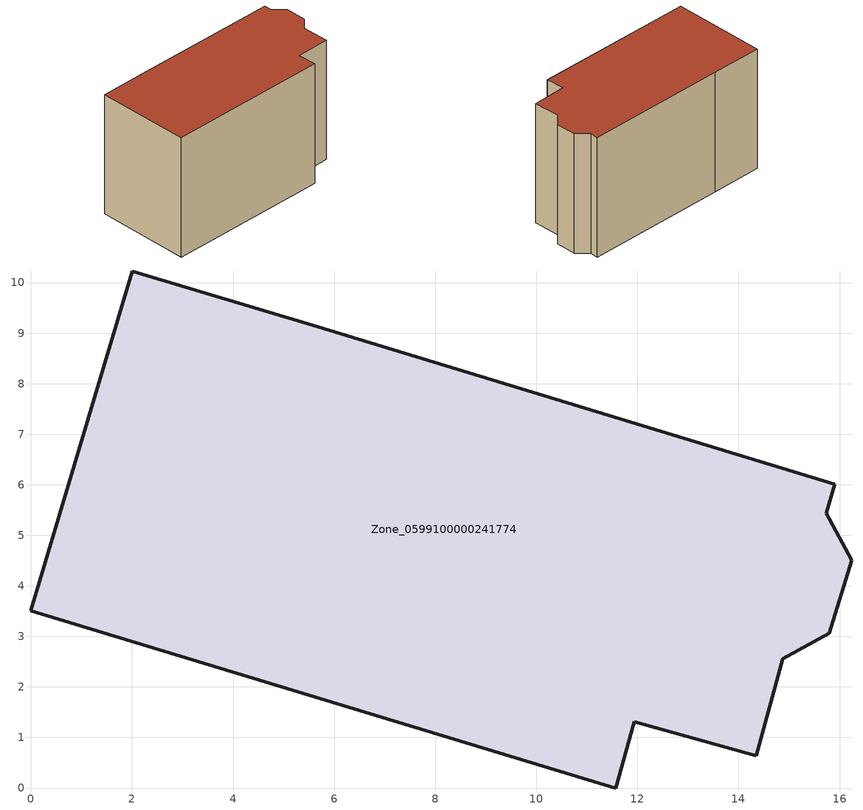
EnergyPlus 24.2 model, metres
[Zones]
Zone_0599100000241774
 floor ground (C_G): 15.8,3.06 14.88,2.56 14.35,0.64 11.94,1.31 11.57,0 0,3.51 2.01,10.23 5.68,9.13 15.91,6.01 15.74,5.44 16.24,4.51 z0
 wall outside (C_F): 11.57,0 11.94,1.31 14.35,0.64 14.88,2.56 15.8,3.06 16.24,4.51 15.74,5.44 15.91,6.01 5.68,9.13 2.01,10.23 0,3.51 11.57,0 z0:9.3
 roof outside (C_R): 5.68,9.13 2.01,10.23 0,3.51 11.57,0 11.94,1.31 14.35,0.64 14.88,2.56 15.8,3.06 16.24,4.51 15.74,5.44 15.91,6.01 z9.3
[BUILDING]
Pand.0599100000241774: North Axis=0; Terrain=City; Loads Convergence Tolerance Value=0.04; Temperature Convergence Tolerance Value=0.4; Solar Distribution=FullExterior; Maximum Number of Warmup Days=25; Minimum Number of Warmup Days=1
[Site:Location]
Rotterdam.The.Hague.AP_ZH_NLD Design_Conditions: Latitude=51.96; Longitude=4.45; Time Zone=1; Elevation=-4.5
[SITE:GROUNDTEMPERATURE:BUILDINGSURFACE]
18, 18, 18, 18, 18, 18, 18, 18, 18, 18, 18, 18
[MATERIAL] Thermal Absorptance=0.9; Solar Absorptance=0.7; Visible Absorptance=0.7
Name | Roughness | Thickness | Conductivity | Density | Specific Heat
G.TC.1946 | MediumSmooth | 0.15 | 1 | 540 | 1210
F.TC.1946 | Rough | 0.3 | 0.857143 | 1920 | 840
R.TC.1946 | MediumRough | 0.2 | 0.909091 | 1500 | 1000
[CONSTRUCTION]
C_G: G.TC.1946
C_F: F.TC.1946
C_R: R.TC.1946
[ZONE]
Zone_0599100000241774: Type=1; Multiplier=1; Ceiling Height=Autocalculate; Volume=Autocalculate; Floor Area=autocalculate; Part of Total Floor Area=Yes
[ZONEINFILTRATION:DESIGNFLOWRATE]
Infil_Zone_0599100000241774: Zone or ZoneList or Space or SpaceList=Zone_0599100000241774; Schedule=AlwaysOn; Design Flow Rate Calculation Method=Flow/Area; Flow Rate per Floor Area=0.003; Constant Term Coefficient=1; Temperature Term Coefficient=0; Velocity Term Coefficient=0; Velocity Squared Term Coefficient=0
[HVACTEMPLATE:ZONE:IDEALLOADSAIRSYSTEM]
Zone_0599100000241774: Maximum Heating Supply Air Temperature=50; Minimum Cooling Supply Air Temperature=13; Maximum Heating Supply Air Humidity Ratio=0.0156; Minimum Cooling Supply Air Humidity Ratio=0.0077; Heating Limit=NoLimit; Cooling Limit=NoLimit; Dehumidification Control Type=ConstantSensibleHeatRatio; Cooling Sensible Heat Ratio=0.7; Dehumidification Setpoint=60; Humidification Control Type=None; Humidification Setpoint=30; Outdoor Air Method=None; Outdoor Air Flow Rate per Person=0.00944; Outdoor Air Flow Rate per Zone Floor Area=0; Outdoor Air Flow Rate per Zone=0; Demand Controlled Ventilation Type=None; Outdoor Air Economizer Type=NoEconomizer; Heat Recovery Type=None; Sensible Heat Recovery Effectiveness=0.7; Latent Heat Recovery Effectiveness=0.65
[ZONECONTROL:THERMOSTAT]
ThermostatControl_Zone_0599100000241774: Zone or ZoneList=Zone_0599100000241774; Control Type Schedule=DualSetpointControlType; Control 1=Thermostat_Zone_0599100000241774; Temperature Difference Between Cutout And Setpoint=0
[THERMOSTATSETPOINT:DUALSETPOINT]
Thermostat_Zone_0599100000241774: Heating Setpoint Temperature Schedule=HeatingSetpoint_Zone_0599100000241774; Cooling Setpoint Temperature Schedule=CoolingSetpoint_Zone_0599100000241774
[SCHEDULE:COMPACT]
HeatingSetpoint_Zone_0599100000241774: Through: 12/31, For: AllDays, Until: 24:00, 21
CoolingSetpoint_Zone_0599100000241774: Through: 12/31, For: AllDays, Until: 24:00, 24
DualSetpointControlType: Through: 12/31, For: AllDays, Until: 24:00, 4
AlwaysOn: Through: 12/31, For: AllDays, Until: 24:00, 1
